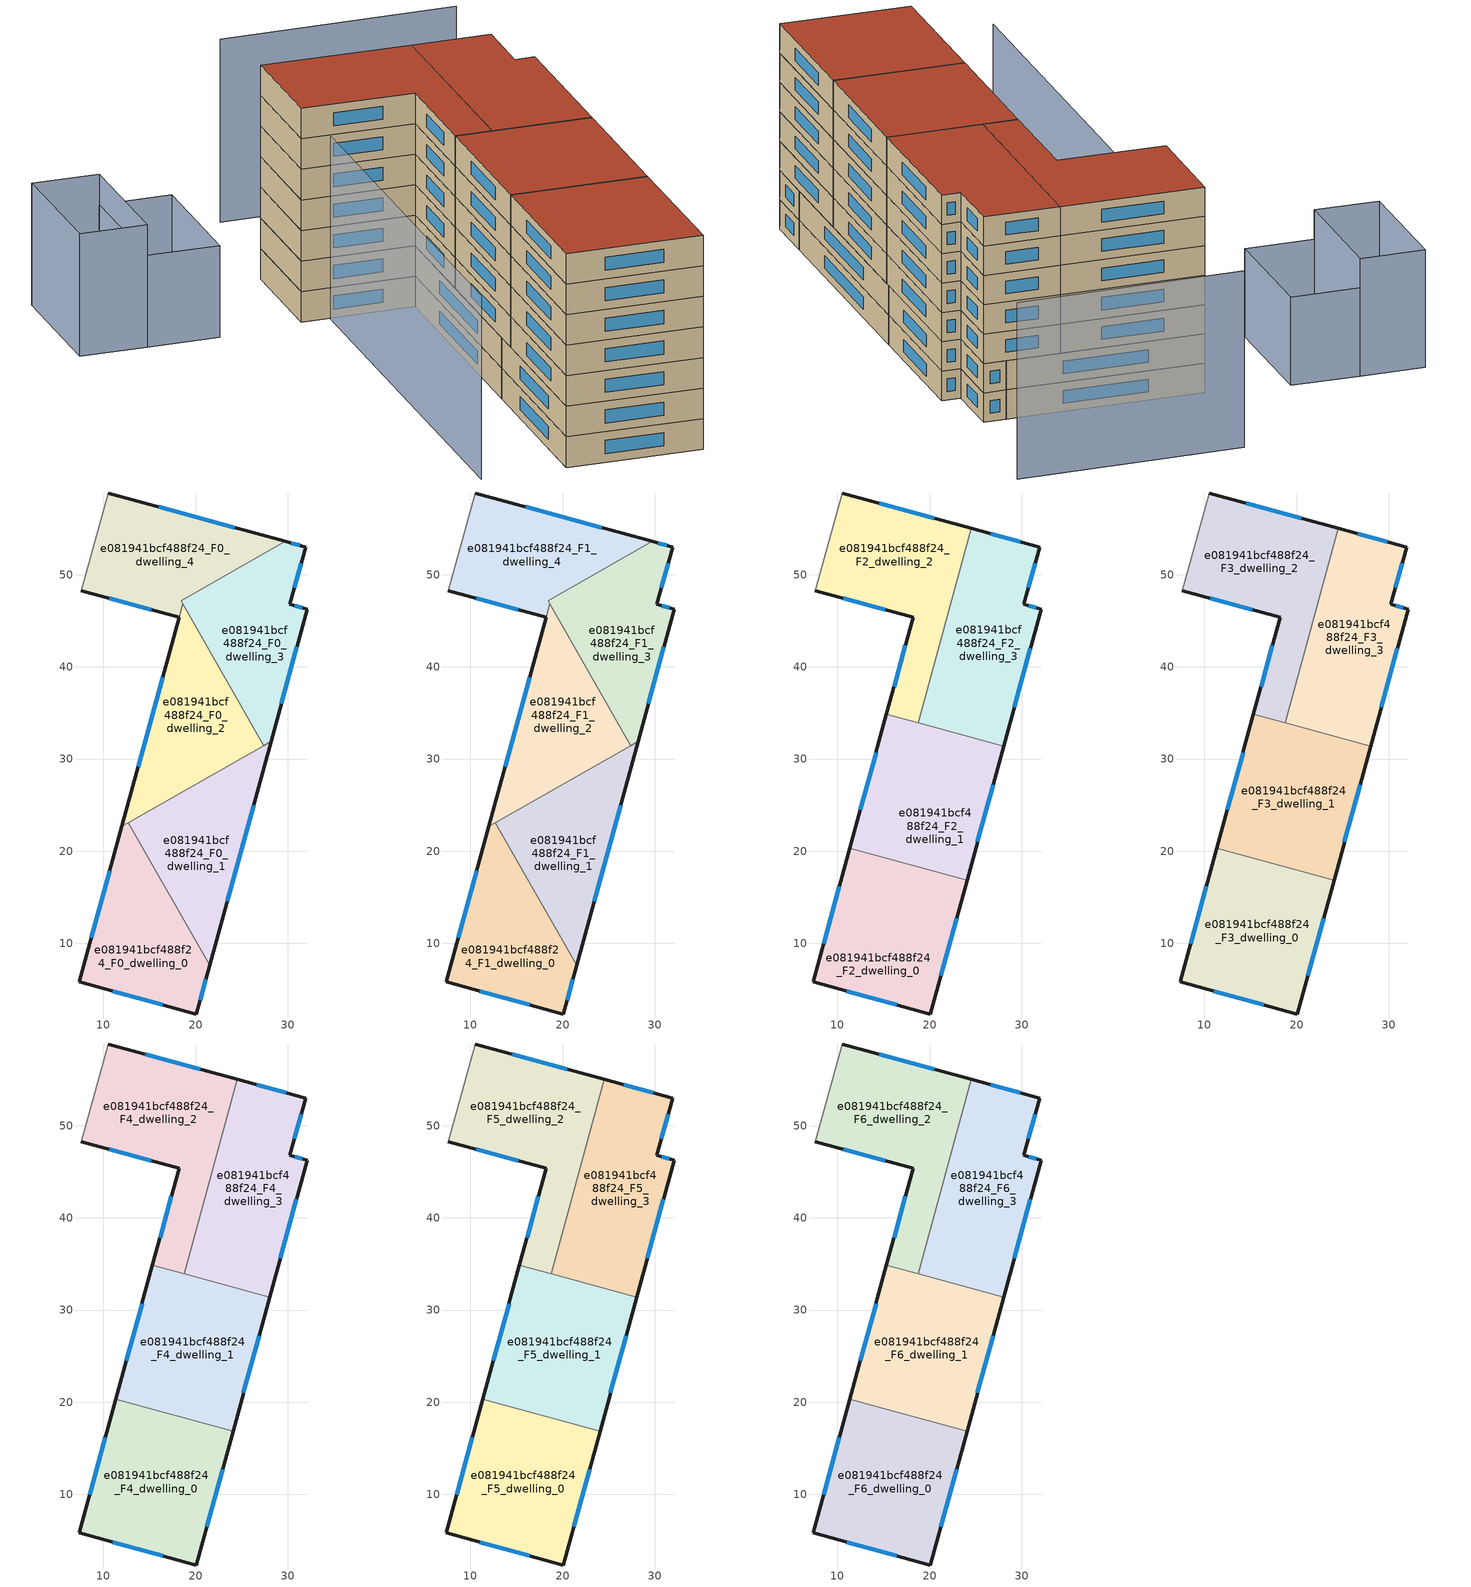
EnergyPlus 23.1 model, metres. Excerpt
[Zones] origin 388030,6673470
e081941bcf488f24_F0_dwelling_0
 floor ground (EU_floor_Construction): 12.71,23.09 21.54,7.61 20.09,2.33 7.38,5.8 11.99,22.68 z0
 wall outside (EU_wall_Construction): 11.99,22.68 7.38,5.8 20.09,2.33 21.54,7.61 z0:3
 wall to e081941bcf488f24_F0_dwelling_1 (EU_wall_Construction): 21.54,7.61 12.71,23.09 z0:3
 wall to e081941bcf488f24_F0_dwelling_2 (EU_wall_Construction): 12.71,23.09 11.99,22.68 z0:3
 window (EU_Window_Construction): 20.5,3.84 21.12,6.1 / 11.01,4.81 16.46,3.32 / 10.67,17.86 8.7,10.63 z0.86:2.14
e081941bcf488f24_F0_dwelling_1
 floor ground (EU_floor_Construction): 28.18,31.92 21.54,7.61 12.71,23.09 z0
 wall outside (EU_wall_Construction): 21.54,7.61 28.18,31.92 z0:3
 wall to e081941bcf488f24_F0_dwelling_3 (EU_wall_Construction): 28.18,31.92 27.38,31.46 z0:3
 wall to e081941bcf488f24_F0_dwelling_2 (EU_wall_Construction): 27.37,31.46 12.71,23.09 z0:3
 window (EU_Window_Construction): 23.44,14.56 26.29,24.98 z0.86:2.14
e081941bcf488f24_F0_dwelling_2
 floor ground (EU_floor_Construction): 18.6,46.84 27.38,31.46 11.99,22.68 z0
 wall outside (EU_wall_Construction): 18.2,45.38 11.99,22.68 z0:3
 wall to e081941bcf488f24_F0_dwelling_4 (EU_wall_Construction): 18.6,46.84 18.2,45.38 z0:3
 wall to e081941bcf488f24_F0_dwelling_3 (EU_wall_Construction): 27.38,31.46 18.6,46.84 z0:3
 window (EU_Window_Construction): 16.43,38.89 13.77,29.17 z0.86:2.14
e081941bcf488f24_F0_dwelling_3
 floor ground (EU_floor_Construction): 31.94,53.02 30.24,46.8 32.11,46.29 28.18,31.92 27.38,31.46 18.42,47.16 29.74,53.62 z0
 wall outside (EU_wall_Construction): 28.18,31.92 32.11,46.29 30.24,46.8 31.94,53.02 29.74,53.62 z0:3
 wall to e081941bcf488f24_F0_dwelling_4 (EU_wall_Construction): 29.74,53.62 18.42,47.16 18.6,46.84 z0:3
 window (EU_Window_Construction): 31.31,53.19 30.37,53.45 / 30.73,48.58 31.46,51.24 / 31.58,46.43 30.78,46.65 / 29.31,36.03 30.99,42.18 z0.86:2.14
e081941bcf488f24_F0_dwelling_4
 floor ground (EU_floor_Construction): 29.74,53.62 18.42,47.16 18.6,46.84 18.2,45.38 7.61,48.28 10.51,58.88 z0
 wall outside (EU_wall_Construction): 7.61,48.28 18.2,45.38 / 29.74,53.62 10.51,58.88 z0:3
 wall adiabatic (EU_wall_Construction): 10.51,58.88 7.61,48.28 z0:3
 window (EU_Window_Construction): 10.63,47.45 15.17,46.21 / 24.25,55.12 16,57.38 z0.86:2.14
e081941bcf488f24_F1_dwelling_0
 floor to e081941bcf488f24_F0_dwelling_0 (EU_floor_Construction): 12.71,23.09 21.54,7.61 20.09,2.33 7.38,5.8 11.99,22.68 z3
 wall outside (EU_wall_Construction): 11.99,22.68 7.38,5.8 20.09,2.33 21.54,7.61 z3:6
 wall to e081941bcf488f24_F1_dwelling_1 (EU_wall_Construction): 21.54,7.61 12.71,23.09 z3:6
 wall to e081941bcf488f24_F1_dwelling_2 (EU_wall_Construction): 12.71,23.09 11.99,22.68 z3:6
 window (EU_Window_Construction): 20.5,3.84 21.12,6.1 / 11.01,4.81 16.46,3.32 / 10.67,17.86 8.7,10.63 z3.86:5.14
e081941bcf488f24_F1_dwelling_1
 floor to e081941bcf488f24_F0_dwelling_1 (EU_floor_Construction): 28.18,31.92 21.54,7.61 12.71,23.09 z3
 wall outside (EU_wall_Construction): 21.54,7.61 28.18,31.92 z3:6
 wall to e081941bcf488f24_F1_dwelling_3 (EU_wall_Construction): 28.18,31.92 27.38,31.46 z3:6
 wall to e081941bcf488f24_F1_dwelling_2 (EU_wall_Construction): 27.37,31.46 12.71,23.09 z3:6
 window (EU_Window_Construction): 23.44,14.56 26.29,24.98 z3.86:5.14
e081941bcf488f24_F1_dwelling_2
 floor to e081941bcf488f24_F0_dwelling_2 (EU_floor_Construction): 18.6,46.84 27.38,31.46 11.99,22.68 z3
 wall outside (EU_wall_Construction): 18.2,45.38 11.99,22.68 z3:6
 wall to e081941bcf488f24_F1_dwelling_4 (EU_wall_Construction): 18.6,46.84 18.2,45.38 z3:6
 wall to e081941bcf488f24_F1_dwelling_3 (EU_wall_Construction): 27.38,31.46 18.6,46.84 z3:6
 window (EU_Window_Construction): 16.43,38.89 13.77,29.17 z3.86:5.14
 ceiling adiabatic (EU_roof_Construction): 27.31,31.57 21.09,42.48 18.74,33.92 15.32,34.85 z6
e081941bcf488f24_F1_dwelling_3
 floor to e081941bcf488f24_F0_dwelling_3 (EU_floor_Construction): 31.94,53.02 30.24,46.8 32.11,46.29 28.18,31.92 27.38,31.46 18.42,47.16 29.74,53.62 z3
 wall outside (EU_wall_Construction): 28.18,31.92 32.11,46.29 30.24,46.8 31.94,53.02 29.74,53.62 z3:6
 wall to e081941bcf488f24_F1_dwelling_4 (EU_wall_Construction): 29.74,53.62 18.42,47.16 18.6,46.84 z3:6
 window (EU_Window_Construction): 31.31,53.19 30.37,53.45 / 30.73,48.58 31.46,51.24 / 31.58,46.43 30.78,46.65 / 29.31,36.03 30.99,42.18 z3.86:5.14
e081941bcf488f24_F1_dwelling_4
 floor to e081941bcf488f24_F0_dwelling_4 (EU_floor_Construction): 29.74,53.62 18.42,47.16 18.6,46.84 18.2,45.38 7.61,48.28 10.51,58.88 z3
 wall outside (EU_wall_Construction): 7.61,48.28 18.2,45.38 / 29.74,53.62 10.51,58.88 z3:6
 wall adiabatic (EU_wall_Construction): 10.51,58.88 7.61,48.28 z3:6
 window (EU_Window_Construction): 10.63,47.45 15.17,46.21 / 24.25,55.12 16,57.38 z3.86:5.14
e081941bcf488f24_F2_dwelling_0
 floor to e081941bcf488f24_F1_dwelling_0 (EU_floor_Construction): 14.82,19.38 21.54,7.61 20.09,2.33 7.38,5.8 11.35,20.33 z6
 floor to e081941bcf488f24_F1_dwelling_1 (EU_floor_Construction): 24.06,16.85 21.54,7.61 14.82,19.38 z6
 wall outside (EU_wall_Construction): 11.35,20.33 7.38,5.8 20.09,2.33 24.06,16.85 z6:9
 wall to e081941bcf488f24_F2_dwelling_1 (EU_wall_Construction): 24.06,16.85 11.35,20.33 z6:9
 window (EU_Window_Construction): 21.23,6.48 22.93,12.7 / 11.01,4.81 16.46,3.32 / 10.21,16.18 8.51,9.95 z6.86:8.14
e081941bcf488f24_F2_dwelling_1
 floor to e081941bcf488f24_F1_dwelling_1 (EU_floor_Construction): 28.03,31.38 24.06,16.85 14.82,19.38 12.71,23.09 27.49,31.53 z6
 floor to e081941bcf488f24_F1_dwelling_0 (EU_floor_Construction): 12.71,23.09 14.82,19.38 11.35,20.33 11.99,22.68 z6
 floor to e081941bcf488f24_F1_dwelling_2 (EU_floor_Construction): 27.31,31.57 27.38,31.46 11.99,22.68 15.32,34.85 z6
 wall outside (EU_wall_Construction): 24.06,16.85 28.03,31.38 / 15.32,34.85 11.35,20.33 z6:9
 wall to e081941bcf488f24_F2_dwelling_3 (EU_wall_Construction): 28.03,31.38 18.74,33.92 z6:9
 wall to e081941bcf488f24_F2_dwelling_2 (EU_wall_Construction): 18.74,33.92 15.32,34.85 z6:9
 window (EU_Window_Construction): 25.2,21 26.9,27.23 / 14.19,30.7 12.48,24.48 z6.86:8.14
e081941bcf488f24_F2_dwelling_2
 floor to e081941bcf488f24_F1_dwelling_4 (EU_floor_Construction): 24.52,55.05 23.1,49.83 18.42,47.16 18.6,46.84 18.2,45.38 7.61,48.28 10.51,58.88 z6
 floor to e081941bcf488f24_F1_dwelling_2 (EU_floor_Construction): 18.6,46.84 21.09,42.48 18.74,33.92 15.32,34.85 z6
 floor to e081941bcf488f24_F1_dwelling_3 (EU_floor_Construction): 23.1,49.83 21.09,42.48 18.42,47.16 z6
 wall outside (EU_wall_Construction): 24.52,55.05 10.51,58.88 / 7.61,48.28 18.2,45.38 15.32,34.85 z6:9
 wall adiabatic (EU_wall_Construction): 10.51,58.88 7.61,48.28 z6:9
 wall to e081941bcf488f24_F2_dwelling_3 (EU_wall_Construction): 18.74,33.92 24.52,55.05 z6:9
 window (EU_Window_Construction): 20.52,56.14 14.51,57.79 / 17.38,42.37 16.14,37.86 / 10.63,47.45 15.17,46.21 z6.86:8.14
e081941bcf488f24_F2_dwelling_3
 floor to e081941bcf488f24_F1_dwelling_3 (EU_floor_Construction): 31.94,53.02 30.24,46.8 32.11,46.29 28.18,31.92 27.49,31.53 27.31,31.57 21.09,42.48 23.1,49.83 29.74,53.62 z6
 floor to e081941bcf488f24_F1_dwelling_4 (EU_floor_Construction): 29.74,53.62 23.1,49.83 24.52,55.05 z6
 floor to e081941bcf488f24_F1_dwelling_1 (EU_floor_Construction): 28.18,31.92 28.03,31.38 27.49,31.53 z6
 floor adiabatic (EU_floor_Construction): 21.09,42.48 27.31,31.57 18.74,33.92 z6
 wall outside (EU_wall_Construction): 28.03,31.38 32.11,46.29 30.24,46.8 31.94,53.02 24.52,55.05 z6:9
 window (EU_Window_Construction): 31.58,46.43 30.78,46.65 / 29.2,35.64 30.95,42.03 / 29.82,53.6 26.64,54.47 / 30.73,48.58 31.46,51.24 z6.86:8.14
e081941bcf488f24_F3_dwelling_0
 floor to e081941bcf488f24_F2_dwelling_0 (EU_floor_Construction): 24.06,16.85 20.09,2.33 7.38,5.8 11.35,20.33 z9
 wall outside (EU_wall_Construction): 11.35,20.33 7.38,5.8 20.09,2.33 24.06,16.85 z9:12
 wall to e081941bcf488f24_F3_dwelling_1 (EU_wall_Construction): 24.06,16.85 11.35,20.33 z9:12
 window (EU_Window_Construction): 21.23,6.48 22.93,12.7 / 11.01,4.81 16.46,3.32 / 10.21,16.18 8.51,9.95 z9.86:11.14
e081941bcf488f24_F3_dwelling_1
 floor to e081941bcf488f24_F2_dwelling_1 (EU_floor_Construction): 28.03,31.38 24.06,16.85 11.35,20.33 15.32,34.85 z9
 wall outside (EU_wall_Construction): 24.06,16.85 28.03,31.38 / 15.32,34.85 11.35,20.33 z9:12
 wall to e081941bcf488f24_F3_dwelling_3 (EU_wall_Construction): 28.03,31.38 18.74,33.92 z9:12
 wall to e081941bcf488f24_F3_dwelling_2 (EU_wall_Construction): 18.74,33.92 15.32,34.85 z9:12
 window (EU_Window_Construction): 25.2,21 26.9,27.23 / 14.19,30.7 12.48,24.48 z9.86:11.14
e081941bcf488f24_F3_dwelling_2
 floor to e081941bcf488f24_F2_dwelling_2 (EU_floor_Construction): 24.52,55.05 18.74,33.92 15.32,34.85 18.2,45.38 7.61,48.28 10.51,58.88 z9
 wall outside (EU_wall_Construction): 24.52,55.05 10.51,58.88 / 7.61,48.28 18.2,45.38 15.32,34.85 z9:12
 wall adiabatic (EU_wall_Construction): 10.51,58.88 7.61,48.28 z9:12
 wall to e081941bcf488f24_F3_dwelling_3 (EU_wall_Construction): 18.74,33.92 24.52,55.05 z9:12
 window (EU_Window_Construction): 20.52,56.14 14.51,57.79 / 17.38,42.37 16.14,37.86 / 10.63,47.45 15.17,46.21 z9.86:11.14
e081941bcf488f24_F3_dwelling_3
 floor to e081941bcf488f24_F2_dwelling_3 (EU_floor_Construction): 31.94,53.02 30.24,46.8 32.11,46.29 28.03,31.38 18.74,33.92 24.52,55.05 z9
 wall outside (EU_wall_Construction): 28.03,31.38 32.11,46.29 30.24,46.8 31.94,53.02 24.52,55.05 z9:12
 window (EU_Window_Construction): 31.58,46.43 30.78,46.65 / 29.2,35.64 30.95,42.03 / 29.82,53.6 26.64,54.47 / 30.73,48.58 31.46,51.24 z9.86:11.14
e081941bcf488f24_F4_dwelling_0
 floor to e081941bcf488f24_F3_dwelling_0 (EU_floor_Construction): 24.06,16.85 20.09,2.33 7.38,5.8 11.35,20.33 z12
 wall outside (EU_wall_Construction): 11.35,20.33 7.38,5.8 20.09,2.33 24.06,16.85 z12:15
 wall to e081941bcf488f24_F4_dwelling_1 (EU_wall_Construction): 24.06,16.85 11.35,20.33 z12:15
 window (EU_Window_Construction): 21.23,6.48 22.93,12.7 / 11.01,4.81 16.46,3.32 / 10.21,16.18 8.51,9.95 z12.86:14.14
e081941bcf488f24_F4_dwelling_1
 floor to e081941bcf488f24_F3_dwelling_1 (EU_floor_Construction): 28.03,31.38 24.06,16.85 11.35,20.33 15.32,34.85 z12
 wall outside (EU_wall_Construction): 24.06,16.85 28.03,31.38 / 15.32,34.85 11.35,20.33 z12:15
 wall to e081941bcf488f24_F4_dwelling_3 (EU_wall_Construction): 28.03,31.38 18.74,33.92 z12:15
 wall to e081941bcf488f24_F4_dwelling_2 (EU_wall_Construction): 18.74,33.92 15.32,34.85 z12:15
 window (EU_Window_Construction): 25.2,21 26.9,27.23 / 14.19,30.7 12.48,24.48 z12.86:14.14
e081941bcf488f24_F4_dwelling_2
 floor to e081941bcf488f24_F3_dwelling_2 (EU_floor_Construction): 24.52,55.05 18.74,33.92 15.32,34.85 18.2,45.38 7.61,48.28 10.51,58.88 z12
 wall outside (EU_wall_Construction): 24.52,55.05 10.51,58.88 / 7.61,48.28 18.2,45.38 15.32,34.85 z12:15
 wall adiabatic (EU_wall_Construction): 10.51,58.88 7.61,48.28 z12:15
 wall to e081941bcf488f24_F4_dwelling_3 (EU_wall_Construction): 18.74,33.92 24.52,55.05 z12:15
 window (EU_Window_Construction): 20.52,56.14 14.51,57.79 / 17.38,42.37 16.14,37.86 / 10.63,47.45 15.17,46.21 z12.86:14.14
e081941bcf488f24_F4_dwelling_3
 floor to e081941bcf488f24_F3_dwelling_3 (EU_floor_Construction): 31.94,53.02 30.24,46.8 32.11,46.29 28.03,31.38 18.74,33.92 24.52,55.05 z12
 wall outside (EU_wall_Construction): 28.03,31.38 32.11,46.29 30.24,46.8 31.94,53.02 24.52,55.05 z12:15
 window (EU_Window_Construction): 31.58,46.43 30.78,46.65 / 29.2,35.64 30.95,42.03 / 29.82,53.6 26.64,54.47 / 30.73,48.58 31.46,51.24 z12.86:14.14
e081941bcf488f24_F5_dwelling_0
 floor to e081941bcf488f24_F4_dwelling_0 (EU_floor_Construction): 24.06,16.85 20.09,2.33 7.38,5.8 11.35,20.33 z15
 wall outside (EU_wall_Construction): 11.35,20.33 7.38,5.8 20.09,2.33 24.06,16.85 z15:18
 wall to e081941bcf488f24_F5_dwelling_1 (EU_wall_Construction): 24.06,16.85 11.35,20.33 z15:18
 window (EU_Window_Construction): 21.23,6.48 22.93,12.7 / 11.01,4.81 16.46,3.32 / 10.21,16.18 8.51,9.95 z15.86:17.14
e081941bcf488f24_F5_dwelling_1
 floor to e081941bcf488f24_F4_dwelling_1 (EU_floor_Construction): 28.03,31.38 24.06,16.85 11.35,20.33 15.32,34.85 z15
 wall outside (EU_wall_Construction): 24.06,16.85 28.03,31.38 / 15.32,34.85 11.35,20.33 z15:18
 wall to e081941bcf488f24_F5_dwelling_3 (EU_wall_Construction): 28.03,31.38 18.74,33.92 z15:18
 wall to e081941bcf488f24_F5_dwelling_2 (EU_wall_Construction): 18.74,33.92 15.32,34.85 z15:18
 window (EU_Window_Construction): 25.2,21 26.9,27.23 / 14.19,30.7 12.48,24.48 z15.86:17.14
e081941bcf488f24_F5_dwelling_2
 floor to e081941bcf488f24_F4_dwelling_2 (EU_floor_Construction): 24.52,55.05 18.74,33.92 15.32,34.85 18.2,45.38 7.61,48.28 10.51,58.88 z15
 wall outside (EU_wall_Construction): 24.52,55.05 10.51,58.88 / 7.61,48.28 18.2,45.38 15.32,34.85 z15:18
 wall adiabatic (EU_wall_Construction): 10.51,58.88 7.61,48.28 z15:18
 wall to e081941bcf488f24_F5_dwelling_3 (EU_wall_Construction): 18.74,33.92 24.52,55.05 z15:18
 window (EU_Window_Construction): 20.52,56.14 14.51,57.79 / 17.38,42.37 16.14,37.86 / 10.63,47.45 15.17,46.21 z15.86:17.14
e081941bcf488f24_F5_dwelling_3
 floor to e081941bcf488f24_F4_dwelling_3 (EU_floor_Construction): 31.94,53.02 30.24,46.8 32.11,46.29 28.03,31.38 18.74,33.92 24.52,55.05 z15
 wall outside (EU_wall_Construction): 28.03,31.38 32.11,46.29 30.24,46.8 31.94,53.02 24.52,55.05 z15:18
 window (EU_Window_Construction): 31.58,46.43 30.78,46.65 / 29.2,35.64 30.95,42.03 / 29.82,53.6 26.64,54.47 / 30.73,48.58 31.46,51.24 z15.86:17.14
e081941bcf488f24_F6_dwelling_0
 floor to e081941bcf488f24_F5_dwelling_0 (EU_floor_Construction): 24.06,16.85 20.09,2.33 7.38,5.8 11.35,20.33 z18
 wall outside (EU_wall_Construction): 11.35,20.33 7.38,5.8 20.09,2.33 24.06,16.85 z18:21
 wall to e081941bcf488f24_F6_dwelling_1 (EU_wall_Construction): 24.06,16.85 11.35,20.33 z18:21
 window (EU_Window_Construction): 21.23,6.48 22.93,12.7 / 11.01,4.81 16.46,3.32 / 10.21,16.18 8.51,9.95 z18.86:20.14
 roof outside (EU_roof_Construction): 20.09,2.33 24.06,16.85 11.35,20.33 7.38,5.8 z21
e081941bcf488f24_F6_dwelling_1
 floor to e081941bcf488f24_F5_dwelling_1 (EU_floor_Construction): 28.03,31.38 24.06,16.85 11.35,20.33 15.32,34.85 z18
 wall outside (EU_wall_Construction): 24.06,16.85 28.03,31.38 / 15.32,34.85 11.35,20.33 z18:21
 wall to e081941bcf488f24_F6_dwelling_3 (EU_wall_Construction): 28.03,31.38 18.74,33.92 z18:21
 wall to e081941bcf488f24_F6_dwelling_2 (EU_wall_Construction): 18.74,33.92 15.32,34.85 z18:21
 window (EU_Window_Construction): 25.2,21 26.9,27.23 / 14.19,30.7 12.48,24.48 z18.86:20.14
 roof outside (EU_roof_Construction): 24.06,16.85 28.03,31.38 15.32,34.85 11.35,20.33 z21
e081941bcf488f24_F6_dwelling_2
 floor to e081941bcf488f24_F5_dwelling_2 (EU_floor_Construction): 24.52,55.05 18.74,33.92 15.32,34.85 18.2,45.38 7.61,48.28 10.51,58.88 z18
 wall outside (EU_wall_Construction): 24.52,55.05 10.51,58.88 / 7.61,48.28 18.2,45.38 15.32,34.85 z18:21
 wall adiabatic (EU_wall_Construction): 10.51,58.88 7.61,48.28 z18:21
 wall to e081941bcf488f24_F6_dwelling_3 (EU_wall_Construction): 18.74,33.92 24.52,55.05 z18:21
 window (EU_Window_Construction): 20.52,56.14 14.51,57.79 / 17.38,42.37 16.14,37.86 / 10.63,47.45 15.17,46.21 z18.86:20.14
 roof outside (EU_roof_Construction): 18.74,33.92 24.52,55.05 10.51,58.88 7.61,48.28 18.2,45.38 15.32,34.85 z21
e081941bcf488f24_F6_dwelling_3
 floor to e081941bcf488f24_F5_dwelling_3 (EU_floor_Construction): 31.94,53.02 30.24,46.8 32.11,46.29 28.03,31.38 18.74,33.92 24.52,55.05 z18
 wall outside (EU_wall_Construction): 28.03,31.38 32.11,46.29 30.24,46.8 31.94,53.02 24.52,55.05 z18:21
 window (EU_Window_Construction): 31.58,46.43 30.78,46.65 / 29.2,35.64 30.95,42.03 / 29.82,53.6 26.64,54.47 / 30.73,48.58 31.46,51.24 z18.86:20.14
 roof outside (EU_roof_Construction): 28.03,31.38 32.11,46.29 30.24,46.8 31.94,53.02 24.52,55.05 18.74,33.92 z21
shading: -7.34,51.4 -3.92,63.88 / -3.92,63.88 2.83,62.04 / 2.83,62.04 -0.59,49.55 / -0.59,49.55 -7.34,51.4 z0:9; 37.44,66.46 15.25,72.18 / 13.16,58.16 -0.57,7.98 z0:18; -13.61,53.11 -10.19,65.6 / -10.19,65.6 -3.92,63.88 / -3.92,63.88 -7.34,51.4 / -7.34,51.4 -13.61,53.11 z0:12
[Building]
EU S2 Campaign: North Axis=0; Terrain=City; Solar Distribution=FullExterior
[Site:Location]
Helsinki-Vantaa.AP: Latitude=60.317; Longitude=24.963; Time Zone=2; Elevation=54.6
[SizingPeriod:WeatherFileDays]
AnnualSizingPeriod: Begin Month=1; Begin Day of Month=1; End Month=12; End Day of Month=31; Day of Week for Start Day=Monday; Use Weather File Daylight Saving Period=No; Use Weather File Rain and Snow Indicators=No
[MATERIAL]
EU_InternalMass_Material: Roughness=MediumRough; Thickness=0.1; Conductivity=1; Density=1800; Specific Heat=900; Thermal Absorptance=0.9; Solar Absorptance=0.7; Visible Absorptance=0.7
[MATERIAL:NOMASS] Roughness=MediumRough; Thermal Absorptance=0.9; Solar Absorptance=0.7; Visible Absorptance=0.7
Name | Thermal Resistance
EU_wall_NoMass | 5.91765
EU_roof_NoMass | 11.1778
EU_floor_NoMass | 6.2875
[WINDOWMATERIAL:SIMPLEGLAZINGSYSTEM]
EU_Window_SimpleGlazing: UFactor=0.994035; Solar Heat Gain Coefficient=0.7; Visible Transmittance=0.7
[CONSTRUCTION]
EU_wall_Construction: EU_wall_NoMass
EU_roof_Construction: EU_roof_NoMass
EU_floor_Construction: EU_floor_NoMass
EU_Window_Construction: EU_Window_SimpleGlazing
EU_InternalMass_Construction: EU_InternalMass_Material
[ZONE] Type=1; Multiplier=1; Ceiling Height=autocalculate; Floor Area=autocalculate; Part of Total Floor Area=Yes
Name | Volume
e081941bcf488f24_F0_dwelling_0; e081941bcf488f24_F1_dwelling_0 | 476.366
e081941bcf488f24_F2_dwelling_0; e081941bcf488f24_F3_dwelling_0; e081941bcf488f24_F4_dwelling_0; e081941bcf488f24_F5_dwelling_0; e081941bcf488f24_F6_dwelling_0 | 595.488
e081941bcf488f24_F0_dwelling_1; e081941bcf488f24_F1_dwelling_1 | 476.355
e081941bcf488f24_F2_dwelling_1; e081941bcf488f24_F3_dwelling_1; e081941bcf488f24_F4_dwelling_1; e081941bcf488f24_F5_dwelling_1; e081941bcf488f24_F6_dwelling_1 | 595.433
e081941bcf488f24_F0_dwelling_2; e081941bcf488f24_F1_dwelling_2 | 470.436
e081941bcf488f24_F2_dwelling_2; e081941bcf488f24_F3_dwelling_2; e081941bcf488f24_F4_dwelling_2; e081941bcf488f24_F5_dwelling_2; e081941bcf488f24_F6_dwelling_2 | 595.437
e081941bcf488f24_F0_dwelling_3; e081941bcf488f24_F1_dwelling_3 | 476.362
e081941bcf488f24_F2_dwelling_3; e081941bcf488f24_F3_dwelling_3; e081941bcf488f24_F4_dwelling_3; e081941bcf488f24_F5_dwelling_3; e081941bcf488f24_F6_dwelling_3 | 595.47
e081941bcf488f24_F0_dwelling_4; e081941bcf488f24_F1_dwelling_4 | 482.353
[INTERNALMASS] Construction=EU_InternalMass_Construction
Name | Zone or ZoneList | Surface Area
e081941bcf488f24_F0_dwelling_0_EU_InternalMass | e081941bcf488f24_F0_dwelling_0 | 158.79
e081941bcf488f24_F0_dwelling_1_EU_InternalMass | e081941bcf488f24_F0_dwelling_1 | 158.78
e081941bcf488f24_F0_dwelling_2_EU_InternalMass | e081941bcf488f24_F0_dwelling_2 | 156.806
e081941bcf488f24_F0_dwelling_3_EU_InternalMass | e081941bcf488f24_F0_dwelling_3 | 158.788
e081941bcf488f24_F0_dwelling_4_EU_InternalMass | e081941bcf488f24_F0_dwelling_4 | 160.784
e081941bcf488f24_F1_dwelling_0_EU_InternalMass | e081941bcf488f24_F1_dwelling_0 | 158.79
e081941bcf488f24_F1_dwelling_1_EU_InternalMass | e081941bcf488f24_F1_dwelling_1 | 158.78
e081941bcf488f24_F1_dwelling_2_EU_InternalMass | e081941bcf488f24_F1_dwelling_2 | 156.806
e081941bcf488f24_F1_dwelling_3_EU_InternalMass | e081941bcf488f24_F1_dwelling_3 | 158.788
e081941bcf488f24_F1_dwelling_4_EU_InternalMass | e081941bcf488f24_F1_dwelling_4 | 160.784
e081941bcf488f24_F2_dwelling_0_EU_InternalMass | e081941bcf488f24_F2_dwelling_0 | 198.496
e081941bcf488f24_F2_dwelling_1_EU_InternalMass | e081941bcf488f24_F2_dwelling_1 | 198.478
e081941bcf488f24_F2_dwelling_2_EU_InternalMass | e081941bcf488f24_F2_dwelling_2 | 198.472
e081941bcf488f24_F2_dwelling_3_EU_InternalMass | e081941bcf488f24_F2_dwelling_3 | 198.492
e081941bcf488f24_F3_dwelling_0_EU_InternalMass | e081941bcf488f24_F3_dwelling_0 | 198.496
e081941bcf488f24_F3_dwelling_1_EU_InternalMass | e081941bcf488f24_F3_dwelling_1 | 198.478
e081941bcf488f24_F3_dwelling_2_EU_InternalMass | e081941bcf488f24_F3_dwelling_2 | 198.472
e081941bcf488f24_F3_dwelling_3_EU_InternalMass | e081941bcf488f24_F3_dwelling_3 | 198.492
e081941bcf488f24_F4_dwelling_0_EU_InternalMass | e081941bcf488f24_F4_dwelling_0 | 198.496
e081941bcf488f24_F4_dwelling_1_EU_InternalMass | e081941bcf488f24_F4_dwelling_1 | 198.478
e081941bcf488f24_F4_dwelling_2_EU_InternalMass | e081941bcf488f24_F4_dwelling_2 | 198.472
e081941bcf488f24_F4_dwelling_3_EU_InternalMass | e081941bcf488f24_F4_dwelling_3 | 198.492
e081941bcf488f24_F5_dwelling_0_EU_InternalMass | e081941bcf488f24_F5_dwelling_0 | 198.496
e081941bcf488f24_F5_dwelling_1_EU_InternalMass | e081941bcf488f24_F5_dwelling_1 | 198.478
e081941bcf488f24_F5_dwelling_2_EU_InternalMass | e081941bcf488f24_F5_dwelling_2 | 198.472
e081941bcf488f24_F5_dwelling_3_EU_InternalMass | e081941bcf488f24_F5_dwelling_3 | 198.492
e081941bcf488f24_F6_dwelling_0_EU_InternalMass | e081941bcf488f24_F6_dwelling_0 | 198.496
e081941bcf488f24_F6_dwelling_1_EU_InternalMass | e081941bcf488f24_F6_dwelling_1 | 198.478
e081941bcf488f24_F6_dwelling_2_EU_InternalMass | e081941bcf488f24_F6_dwelling_2 | 198.472
e081941bcf488f24_F6_dwelling_3_EU_InternalMass | e081941bcf488f24_F6_dwelling_3 | 198.492
[OTHEREQUIPMENT] Fuel Type=Electricity; Design Level Calculation Method=Watts/Area; Power per Zone Floor Area=1; Fraction Latent=0; Fraction Radiant=0; Fraction Lost=0; Carbon Dioxide Generation Rate=0; EndUse Subcategory=EU_Step8_InternalGains
Name | Zone or ZoneList or Space or SpaceList | Schedule
EU_Step8_InternalGain_e081941bcf488f24_F0_dwelling_0_f000 | e081941bcf488f24_F0_dwelling_0 | EU_Step8_GainSchedule_e081941bcf488f24_F0_dwelling_0_f000
EU_Step8_InternalGain_e081941bcf488f24_F0_dwelling_1_f000 | e081941bcf488f24_F0_dwelling_1 | EU_Step8_GainSchedule_e081941bcf488f24_F0_dwelling_1_f000
EU_Step8_InternalGain_e081941bcf488f24_F0_dwelling_2_f000 | e081941bcf488f24_F0_dwelling_2 | EU_Step8_GainSchedule_e081941bcf488f24_F0_dwelling_2_f000
EU_Step8_InternalGain_e081941bcf488f24_F0_dwelling_3_f000 | e081941bcf488f24_F0_dwelling_3 | EU_Step8_GainSchedule_e081941bcf488f24_F0_dwelling_3_f000
EU_Step8_InternalGain_e081941bcf488f24_F0_dwelling_4_f000 | e081941bcf488f24_F0_dwelling_4 | EU_Step8_GainSchedule_e081941bcf488f24_F0_dwelling_4_f000
EU_Step8_InternalGain_e081941bcf488f24_F1_dwelling_0_f000 | e081941bcf488f24_F1_dwelling_0 | EU_Step8_GainSchedule_e081941bcf488f24_F1_dwelling_0_f000
EU_Step8_InternalGain_e081941bcf488f24_F1_dwelling_1_f000 | e081941bcf488f24_F1_dwelling_1 | EU_Step8_GainSchedule_e081941bcf488f24_F1_dwelling_1_f000
EU_Step8_InternalGain_e081941bcf488f24_F1_dwelling_2_f000 | e081941bcf488f24_F1_dwelling_2 | EU_Step8_GainSchedule_e081941bcf488f24_F1_dwelling_2_f000
EU_Step8_InternalGain_e081941bcf488f24_F1_dwelling_3_f000 | e081941bcf488f24_F1_dwelling_3 | EU_Step8_GainSchedule_e081941bcf488f24_F1_dwelling_3_f000
EU_Step8_InternalGain_e081941bcf488f24_F1_dwelling_4_f000 | e081941bcf488f24_F1_dwelling_4 | EU_Step8_GainSchedule_e081941bcf488f24_F1_dwelling_4_f000
EU_Step8_InternalGain_e081941bcf488f24_F2_dwelling_0_f000 | e081941bcf488f24_F2_dwelling_0 | EU_Step8_GainSchedule_e081941bcf488f24_F2_dwelling_0_f000
EU_Step8_InternalGain_e081941bcf488f24_F2_dwelling_1_f000 | e081941bcf488f24_F2_dwelling_1 | EU_Step8_GainSchedule_e081941bcf488f24_F2_dwelling_1_f000
EU_Step8_InternalGain_e081941bcf488f24_F2_dwelling_2_f000 | e081941bcf488f24_F2_dwelling_2 | EU_Step8_GainSchedule_e081941bcf488f24_F2_dwelling_2_f000
EU_Step8_InternalGain_e081941bcf488f24_F2_dwelling_3_f000 | e081941bcf488f24_F2_dwelling_3 | EU_Step8_GainSchedule_e081941bcf488f24_F2_dwelling_3_f000
EU_Step8_InternalGain_e081941bcf488f24_F3_dwelling_0_f000 | e081941bcf488f24_F3_dwelling_0 | EU_Step8_GainSchedule_e081941bcf488f24_F3_dwelling_0_f000
EU_Step8_InternalGain_e081941bcf488f24_F3_dwelling_1_f000 | e081941bcf488f24_F3_dwelling_1 | EU_Step8_GainSchedule_e081941bcf488f24_F3_dwelling_1_f000
EU_Step8_InternalGain_e081941bcf488f24_F3_dwelling_2_f000 | e081941bcf488f24_F3_dwelling_2 | EU_Step8_GainSchedule_e081941bcf488f24_F3_dwelling_2_f000
EU_Step8_InternalGain_e081941bcf488f24_F3_dwelling_3_f000 | e081941bcf488f24_F3_dwelling_3 | EU_Step8_GainSchedule_e081941bcf488f24_F3_dwelling_3_f000
EU_Step8_InternalGain_e081941bcf488f24_F4_dwelling_0_f000 | e081941bcf488f24_F4_dwelling_0 | EU_Step8_GainSchedule_e081941bcf488f24_F4_dwelling_0_f000
EU_Step8_InternalGain_e081941bcf488f24_F4_dwelling_1_f000 | e081941bcf488f24_F4_dwelling_1 | EU_Step8_GainSchedule_e081941bcf488f24_F4_dwelling_1_f000
EU_Step8_InternalGain_e081941bcf488f24_F4_dwelling_2_f000 | e081941bcf488f24_F4_dwelling_2 | EU_Step8_GainSchedule_e081941bcf488f24_F4_dwelling_2_f000
EU_Step8_InternalGain_e081941bcf488f24_F4_dwelling_3_f000 | e081941bcf488f24_F4_dwelling_3 | EU_Step8_GainSchedule_e081941bcf488f24_F4_dwelling_3_f000
EU_Step8_InternalGain_e081941bcf488f24_F5_dwelling_0_f000 | e081941bcf488f24_F5_dwelling_0 | EU_Step8_GainSchedule_e081941bcf488f24_F5_dwelling_0_f000
EU_Step8_InternalGain_e081941bcf488f24_F5_dwelling_1_f000 | e081941bcf488f24_F5_dwelling_1 | EU_Step8_GainSchedule_e081941bcf488f24_F5_dwelling_1_f000
EU_Step8_InternalGain_e081941bcf488f24_F5_dwelling_2_f000 | e081941bcf488f24_F5_dwelling_2 | EU_Step8_GainSchedule_e081941bcf488f24_F5_dwelling_2_f000
EU_Step8_InternalGain_e081941bcf488f24_F5_dwelling_3_f000 | e081941bcf488f24_F5_dwelling_3 | EU_Step8_GainSchedule_e081941bcf488f24_F5_dwelling_3_f000
EU_Step8_InternalGain_e081941bcf488f24_F6_dwelling_0_f000 | e081941bcf488f24_F6_dwelling_0 | EU_Step8_GainSchedule_e081941bcf488f24_F6_dwelling_0_f000
EU_Step8_InternalGain_e081941bcf488f24_F6_dwelling_1_f000 | e081941bcf488f24_F6_dwelling_1 | EU_Step8_GainSchedule_e081941bcf488f24_F6_dwelling_1_f000
EU_Step8_InternalGain_e081941bcf488f24_F6_dwelling_2_f000 | e081941bcf488f24_F6_dwelling_2 | EU_Step8_GainSchedule_e081941bcf488f24_F6_dwelling_2_f000
EU_Step8_InternalGain_e081941bcf488f24_F6_dwelling_3_f000 | e081941bcf488f24_F6_dwelling_3 | EU_Step8_GainSchedule_e081941bcf488f24_F6_dwelling_3_f000
[ZONEVENTILATION:DESIGNFLOWRATE] Schedule=EU_AlwaysOn; Design Flow Rate Calculation Method=AirChanges/Hour; Air Changes per Hour=0.596421; Ventilation Type=Natural; Fan Pressure Rise=0; Fan Total Efficiency=1; Constant Term Coefficient=1; Temperature Term Coefficient=0; Velocity Term Coefficient=0; Velocity Squared Term Coefficient=0; Minimum Indoor Temperature=-100; Maximum Indoor Temperature=100; Delta Temperature=-100; Minimum Outdoor Temperature=-100; Maximum Outdoor Temperature=100; Maximum Wind Speed=40
Name | Zone or ZoneList or Space or SpaceList
EU_ConstantAir_e081941bcf488f24_F0_dwelling_0 | e081941bcf488f24_F0_dwelling_0
EU_ConstantAir_e081941bcf488f24_F0_dwelling_1 | e081941bcf488f24_F0_dwelling_1
EU_ConstantAir_e081941bcf488f24_F0_dwelling_2 | e081941bcf488f24_F0_dwelling_2
EU_ConstantAir_e081941bcf488f24_F0_dwelling_3 | e081941bcf488f24_F0_dwelling_3
EU_ConstantAir_e081941bcf488f24_F0_dwelling_4 | e081941bcf488f24_F0_dwelling_4
EU_ConstantAir_e081941bcf488f24_F1_dwelling_0 | e081941bcf488f24_F1_dwelling_0
EU_ConstantAir_e081941bcf488f24_F1_dwelling_1 | e081941bcf488f24_F1_dwelling_1
EU_ConstantAir_e081941bcf488f24_F1_dwelling_2 | e081941bcf488f24_F1_dwelling_2
EU_ConstantAir_e081941bcf488f24_F1_dwelling_3 | e081941bcf488f24_F1_dwelling_3
EU_ConstantAir_e081941bcf488f24_F1_dwelling_4 | e081941bcf488f24_F1_dwelling_4
EU_ConstantAir_e081941bcf488f24_F2_dwelling_0 | e081941bcf488f24_F2_dwelling_0
EU_ConstantAir_e081941bcf488f24_F2_dwelling_1 | e081941bcf488f24_F2_dwelling_1
EU_ConstantAir_e081941bcf488f24_F2_dwelling_2 | e081941bcf488f24_F2_dwelling_2
EU_ConstantAir_e081941bcf488f24_F2_dwelling_3 | e081941bcf488f24_F2_dwelling_3
EU_ConstantAir_e081941bcf488f24_F3_dwelling_0 | e081941bcf488f24_F3_dwelling_0
EU_ConstantAir_e081941bcf488f24_F3_dwelling_1 | e081941bcf488f24_F3_dwelling_1
EU_ConstantAir_e081941bcf488f24_F3_dwelling_2 | e081941bcf488f24_F3_dwelling_2
EU_ConstantAir_e081941bcf488f24_F3_dwelling_3 | e081941bcf488f24_F3_dwelling_3
EU_ConstantAir_e081941bcf488f24_F4_dwelling_0 | e081941bcf488f24_F4_dwelling_0
EU_ConstantAir_e081941bcf488f24_F4_dwelling_1 | e081941bcf488f24_F4_dwelling_1
EU_ConstantAir_e081941bcf488f24_F4_dwelling_2 | e081941bcf488f24_F4_dwelling_2
EU_ConstantAir_e081941bcf488f24_F4_dwelling_3 | e081941bcf488f24_F4_dwelling_3
EU_ConstantAir_e081941bcf488f24_F5_dwelling_0 | e081941bcf488f24_F5_dwelling_0
EU_ConstantAir_e081941bcf488f24_F5_dwelling_1 | e081941bcf488f24_F5_dwelling_1
EU_ConstantAir_e081941bcf488f24_F5_dwelling_2 | e081941bcf488f24_F5_dwelling_2
EU_ConstantAir_e081941bcf488f24_F5_dwelling_3 | e081941bcf488f24_F5_dwelling_3
EU_ConstantAir_e081941bcf488f24_F6_dwelling_0 | e081941bcf488f24_F6_dwelling_0
EU_ConstantAir_e081941bcf488f24_F6_dwelling_1 | e081941bcf488f24_F6_dwelling_1
EU_ConstantAir_e081941bcf488f24_F6_dwelling_2 | e081941bcf488f24_F6_dwelling_2
EU_ConstantAir_e081941bcf488f24_F6_dwelling_3 | e081941bcf488f24_F6_dwelling_3
[HVACTEMPLATE:THERMOSTAT] Constant Heating Setpoint=20; Constant Cooling Setpoint=50
EU_HeatOnly_e081941bcf488f24_F0_dwelling_0; EU_HeatOnly_e081941bcf488f24_F0_dwelling_1; EU_HeatOnly_e081941bcf488f24_F0_dwelling_2; EU_HeatOnly_e081941bcf488f24_F0_dwelling_3; EU_HeatOnly_e081941bcf488f24_F0_dwelling_4; EU_HeatOnly_e081941bcf488f24_F1_dwelling_0; EU_HeatOnly_e081941bcf488f24_F1_dwelling_1; EU_HeatOnly_e081941bcf488f24_F1_dwelling_2; EU_HeatOnly_e081941bcf488f24_F1_dwelling_3; EU_HeatOnly_e081941bcf488f24_F1_dwelling_4; EU_HeatOnly_e081941bcf488f24_F2_dwelling_0; EU_HeatOnly_e081941bcf488f24_F2_dwelling_1; EU_HeatOnly_e081941bcf488f24_F2_dwelling_2; EU_HeatOnly_e081941bcf488f24_F2_dwelling_3; EU_HeatOnly_e081941bcf488f24_F3_dwelling_0; EU_HeatOnly_e081941bcf488f24_F3_dwelling_1; EU_HeatOnly_e081941bcf488f24_F3_dwelling_2; EU_HeatOnly_e081941bcf488f24_F3_dwelling_3; EU_HeatOnly_e081941bcf488f24_F4_dwelling_0; EU_HeatOnly_e081941bcf488f24_F4_dwelling_1; EU_HeatOnly_e081941bcf488f24_F4_dwelling_2; EU_HeatOnly_e081941bcf488f24_F4_dwelling_3; EU_HeatOnly_e081941bcf488f24_F5_dwelling_0; EU_HeatOnly_e081941bcf488f24_F5_dwelling_1; EU_HeatOnly_e081941bcf488f24_F5_dwelling_2; EU_HeatOnly_e081941bcf488f24_F5_dwelling_3; EU_HeatOnly_e081941bcf488f24_F6_dwelling_0; EU_HeatOnly_e081941bcf488f24_F6_dwelling_1; EU_HeatOnly_e081941bcf488f24_F6_dwelling_2; EU_HeatOnly_e081941bcf488f24_F6_dwelling_3
[HVACTEMPLATE:ZONE:IDEALLOADSAIRSYSTEM] System Availability Schedule=EU_AlwaysOn; Maximum Heating Supply Air Temperature=50; Minimum Cooling Supply Air Temperature=13; Maximum Heating Supply Air Humidity Ratio=0.0156; Minimum Cooling Supply Air Humidity Ratio=0.0077; Heating Limit=NoLimit; Cooling Limit=NoLimit; Heating Availability Schedule=EU_AlwaysOn; Cooling Availability Schedule=EU_CoolingOff; Dehumidification Control Type=ConstantSensibleHeatRatio; Cooling Sensible Heat Ratio=0.7; Dehumidification Setpoint=60; Humidification Control Type=None; Humidification Setpoint=30; Outdoor Air Method=None; Outdoor Air Flow Rate per Person=0.00944; Outdoor Air Flow Rate per Zone Floor Area=0; Outdoor Air Flow Rate per Zone=0; Demand Controlled Ventilation Type=None; Outdoor Air Economizer Type=NoEconomizer; Heat Recovery Type=None; Sensible Heat Recovery Effectiveness=0.7; Latent Heat Recovery Effectiveness=0.65
Name | Template Thermostat
e081941bcf488f24_F0_dwelling_0 | EU_HeatOnly_e081941bcf488f24_F0_dwelling_0
e081941bcf488f24_F0_dwelling_1 | EU_HeatOnly_e081941bcf488f24_F0_dwelling_1
e081941bcf488f24_F0_dwelling_2 | EU_HeatOnly_e081941bcf488f24_F0_dwelling_2
e081941bcf488f24_F0_dwelling_3 | EU_HeatOnly_e081941bcf488f24_F0_dwelling_3
e081941bcf488f24_F0_dwelling_4 | EU_HeatOnly_e081941bcf488f24_F0_dwelling_4
e081941bcf488f24_F1_dwelling_0 | EU_HeatOnly_e081941bcf488f24_F1_dwelling_0
e081941bcf488f24_F1_dwelling_1 | EU_HeatOnly_e081941bcf488f24_F1_dwelling_1
e081941bcf488f24_F1_dwelling_2 | EU_HeatOnly_e081941bcf488f24_F1_dwelling_2
e081941bcf488f24_F1_dwelling_3 | EU_HeatOnly_e081941bcf488f24_F1_dwelling_3
e081941bcf488f24_F1_dwelling_4 | EU_HeatOnly_e081941bcf488f24_F1_dwelling_4
e081941bcf488f24_F2_dwelling_0 | EU_HeatOnly_e081941bcf488f24_F2_dwelling_0
e081941bcf488f24_F2_dwelling_1 | EU_HeatOnly_e081941bcf488f24_F2_dwelling_1
e081941bcf488f24_F2_dwelling_2 | EU_HeatOnly_e081941bcf488f24_F2_dwelling_2
e081941bcf488f24_F2_dwelling_3 | EU_HeatOnly_e081941bcf488f24_F2_dwelling_3
e081941bcf488f24_F3_dwelling_0 | EU_HeatOnly_e081941bcf488f24_F3_dwelling_0
e081941bcf488f24_F3_dwelling_1 | EU_HeatOnly_e081941bcf488f24_F3_dwelling_1
e081941bcf488f24_F3_dwelling_2 | EU_HeatOnly_e081941bcf488f24_F3_dwelling_2
e081941bcf488f24_F3_dwelling_3 | EU_HeatOnly_e081941bcf488f24_F3_dwelling_3
e081941bcf488f24_F4_dwelling_0 | EU_HeatOnly_e081941bcf488f24_F4_dwelling_0
e081941bcf488f24_F4_dwelling_1 | EU_HeatOnly_e081941bcf488f24_F4_dwelling_1
e081941bcf488f24_F4_dwelling_2 | EU_HeatOnly_e081941bcf488f24_F4_dwelling_2
e081941bcf488f24_F4_dwelling_3 | EU_HeatOnly_e081941bcf488f24_F4_dwelling_3
e081941bcf488f24_F5_dwelling_0 | EU_HeatOnly_e081941bcf488f24_F5_dwelling_0
e081941bcf488f24_F5_dwelling_1 | EU_HeatOnly_e081941bcf488f24_F5_dwelling_1
e081941bcf488f24_F5_dwelling_2 | EU_HeatOnly_e081941bcf488f24_F5_dwelling_2
e081941bcf488f24_F5_dwelling_3 | EU_HeatOnly_e081941bcf488f24_F5_dwelling_3
e081941bcf488f24_F6_dwelling_0 | EU_HeatOnly_e081941bcf488f24_F6_dwelling_0
e081941bcf488f24_F6_dwelling_1 | EU_HeatOnly_e081941bcf488f24_F6_dwelling_1
e081941bcf488f24_F6_dwelling_2 | EU_HeatOnly_e081941bcf488f24_F6_dwelling_2
e081941bcf488f24_F6_dwelling_3 | EU_HeatOnly_e081941bcf488f24_F6_dwelling_3
[SIZING:ZONE] Zone Cooling Design Supply Air Temperature Input Method=SupplyAirTemperature; Zone Cooling Design Supply Air Temperature=13; Zone Heating Design Supply Air Temperature Input Method=SupplyAirTemperature; Zone Heating Design Supply Air Temperature=50; Zone Cooling Design Supply Air Humidity Ratio=0.008; Zone Heating Design Supply Air Humidity Ratio=0.008; Cooling Design Air Flow Method=DesignDay; Cooling Design Air Flow Rate=0; Cooling Minimum Air Flow per Zone Floor Area=0.000762; Cooling Minimum Air Flow=0; Cooling Minimum Air Flow Fraction=0.2; Heating Design Air Flow Method=DesignDay; Heating Design Air Flow Rate=0; Heating Maximum Air Flow per Zone Floor Area=0.002032; Heating Maximum Air Flow=0.141576; Heating Maximum Air Flow Fraction=0.3; Account for Dedicated Outdoor Air System=No; Dedicated Outdoor Air System Control Strategy=NeutralSupplyAir; Dedicated Outdoor Air Low Setpoint Temperature for Design=autosize; Dedicated Outdoor Air High Setpoint Temperature for Design=autosize; Zone Load Sizing Method=Sensible Load Only No Latent Load; Zone Latent Cooling Design Supply Air Humidity Ratio Input Method=HumidityRatioDifference; Zone Cooling Design Supply Air Humidity Ratio Difference=0.005; Zone Latent Heating Design Supply Air Humidity Ratio Input Method=HumidityRatioDifference; Zone Humidification Design Supply Air Humidity Ratio Difference=0.005
e081941bcf488f24_F0_dwelling_0; e081941bcf488f24_F0_dwelling_1; e081941bcf488f24_F0_dwelling_2; e081941bcf488f24_F0_dwelling_3; e081941bcf488f24_F0_dwelling_4; e081941bcf488f24_F1_dwelling_0; e081941bcf488f24_F1_dwelling_1; e081941bcf488f24_F1_dwelling_2; e081941bcf488f24_F1_dwelling_3; e081941bcf488f24_F1_dwelling_4; e081941bcf488f24_F2_dwelling_0; e081941bcf488f24_F2_dwelling_1; e081941bcf488f24_F2_dwelling_2; e081941bcf488f24_F2_dwelling_3; e081941bcf488f24_F3_dwelling_0; e081941bcf488f24_F3_dwelling_1; e081941bcf488f24_F3_dwelling_2; e081941bcf488f24_F3_dwelling_3; e081941bcf488f24_F4_dwelling_0; e081941bcf488f24_F4_dwelling_1; e081941bcf488f24_F4_dwelling_2; e081941bcf488f24_F4_dwelling_3; e081941bcf488f24_F5_dwelling_0; e081941bcf488f24_F5_dwelling_1; e081941bcf488f24_F5_dwelling_2; e081941bcf488f24_F5_dwelling_3; e081941bcf488f24_F6_dwelling_0; e081941bcf488f24_F6_dwelling_1; e081941bcf488f24_F6_dwelling_2; e081941bcf488f24_F6_dwelling_3
[SCHEDULE:CONSTANT]
Name | Hourly Value
EU_AlwaysOn | 1
EU_CoolingOff | 0
[SCHEDULE:FILE] Column Number=1; Rows to Skip at Top=0; Number of Hours of Data=8760; Column Separator=Comma; Interpolate to Timestep=No; Minutes per Item=60; Adjust Schedule for Daylight Savings=Yes
Name | File
EU_Step8_GainSchedule_e081941bcf488f24_F0_dwelling_0_f000 | ../../schedules/e081941bcf488f24/e081941bcf488f24_F0_dwelling_0_f000_gain.csv
EU_Step8_GainSchedule_e081941bcf488f24_F0_dwelling_1_f000 | ../../schedules/e081941bcf488f24/e081941bcf488f24_F0_dwelling_1_f000_gain.csv
EU_Step8_GainSchedule_e081941bcf488f24_F0_dwelling_2_f000 | ../../schedules/e081941bcf488f24/e081941bcf488f24_F0_dwelling_2_f000_gain.csv
EU_Step8_GainSchedule_e081941bcf488f24_F0_dwelling_3_f000 | ../../schedules/e081941bcf488f24/e081941bcf488f24_F0_dwelling_3_f000_gain.csv
EU_Step8_GainSchedule_e081941bcf488f24_F0_dwelling_4_f000 | ../../schedules/e081941bcf488f24/e081941bcf488f24_F0_dwelling_4_f000_gain.csv
EU_Step8_GainSchedule_e081941bcf488f24_F1_dwelling_0_f000 | ../../schedules/e081941bcf488f24/e081941bcf488f24_F1_dwelling_0_f000_gain.csv
EU_Step8_GainSchedule_e081941bcf488f24_F1_dwelling_1_f000 | ../../schedules/e081941bcf488f24/e081941bcf488f24_F1_dwelling_1_f000_gain.csv
EU_Step8_GainSchedule_e081941bcf488f24_F1_dwelling_2_f000 | ../../schedules/e081941bcf488f24/e081941bcf488f24_F1_dwelling_2_f000_gain.csv
EU_Step8_GainSchedule_e081941bcf488f24_F1_dwelling_3_f000 | ../../schedules/e081941bcf488f24/e081941bcf488f24_F1_dwelling_3_f000_gain.csv
EU_Step8_GainSchedule_e081941bcf488f24_F1_dwelling_4_f000 | ../../schedules/e081941bcf488f24/e081941bcf488f24_F1_dwelling_4_f000_gain.csv
EU_Step8_GainSchedule_e081941bcf488f24_F2_dwelling_0_f000 | ../../schedules/e081941bcf488f24/e081941bcf488f24_F2_dwelling_0_f000_gain.csv
EU_Step8_GainSchedule_e081941bcf488f24_F2_dwelling_1_f000 | ../../schedules/e081941bcf488f24/e081941bcf488f24_F2_dwelling_1_f000_gain.csv
EU_Step8_GainSchedule_e081941bcf488f24_F2_dwelling_2_f000 | ../../schedules/e081941bcf488f24/e081941bcf488f24_F2_dwelling_2_f000_gain.csv
EU_Step8_GainSchedule_e081941bcf488f24_F2_dwelling_3_f000 | ../../schedules/e081941bcf488f24/e081941bcf488f24_F2_dwelling_3_f000_gain.csv
EU_Step8_GainSchedule_e081941bcf488f24_F3_dwelling_0_f000 | ../../schedules/e081941bcf488f24/e081941bcf488f24_F3_dwelling_0_f000_gain.csv
EU_Step8_GainSchedule_e081941bcf488f24_F3_dwelling_1_f000 | ../../schedules/e081941bcf488f24/e081941bcf488f24_F3_dwelling_1_f000_gain.csv
EU_Step8_GainSchedule_e081941bcf488f24_F3_dwelling_2_f000 | ../../schedules/e081941bcf488f24/e081941bcf488f24_F3_dwelling_2_f000_gain.csv
EU_Step8_GainSchedule_e081941bcf488f24_F3_dwelling_3_f000 | ../../schedules/e081941bcf488f24/e081941bcf488f24_F3_dwelling_3_f000_gain.csv
EU_Step8_GainSchedule_e081941bcf488f24_F4_dwelling_0_f000 | ../../schedules/e081941bcf488f24/e081941bcf488f24_F4_dwelling_0_f000_gain.csv
EU_Step8_GainSchedule_e081941bcf488f24_F4_dwelling_1_f000 | ../../schedules/e081941bcf488f24/e081941bcf488f24_F4_dwelling_1_f000_gain.csv
EU_Step8_GainSchedule_e081941bcf488f24_F4_dwelling_2_f000 | ../../schedules/e081941bcf488f24/e081941bcf488f24_F4_dwelling_2_f000_gain.csv
EU_Step8_GainSchedule_e081941bcf488f24_F4_dwelling_3_f000 | ../../schedules/e081941bcf488f24/e081941bcf488f24_F4_dwelling_3_f000_gain.csv
EU_Step8_GainSchedule_e081941bcf488f24_F5_dwelling_0_f000 | ../../schedules/e081941bcf488f24/e081941bcf488f24_F5_dwelling_0_f000_gain.csv
EU_Step8_GainSchedule_e081941bcf488f24_F5_dwelling_1_f000 | ../../schedules/e081941bcf488f24/e081941bcf488f24_F5_dwelling_1_f000_gain.csv
EU_Step8_GainSchedule_e081941bcf488f24_F5_dwelling_2_f000 | ../../schedules/e081941bcf488f24/e081941bcf488f24_F5_dwelling_2_f000_gain.csv
EU_Step8_GainSchedule_e081941bcf488f24_F5_dwelling_3_f000 | ../../schedules/e081941bcf488f24/e081941bcf488f24_F5_dwelling_3_f000_gain.csv
EU_Step8_GainSchedule_e081941bcf488f24_F6_dwelling_0_f000 | ../../schedules/e081941bcf488f24/e081941bcf488f24_F6_dwelling_0_f000_gain.csv
EU_Step8_GainSchedule_e081941bcf488f24_F6_dwelling_1_f000 | ../../schedules/e081941bcf488f24/e081941bcf488f24_F6_dwelling_1_f000_gain.csv
EU_Step8_GainSchedule_e081941bcf488f24_F6_dwelling_2_f000 | ../../schedules/e081941bcf488f24/e081941bcf488f24_F6_dwelling_2_f000_gain.csv
EU_Step8_GainSchedule_e081941bcf488f24_F6_dwelling_3_f000 | ../../schedules/e081941bcf488f24/e081941bcf488f24_F6_dwelling_3_f000_gain.csv
